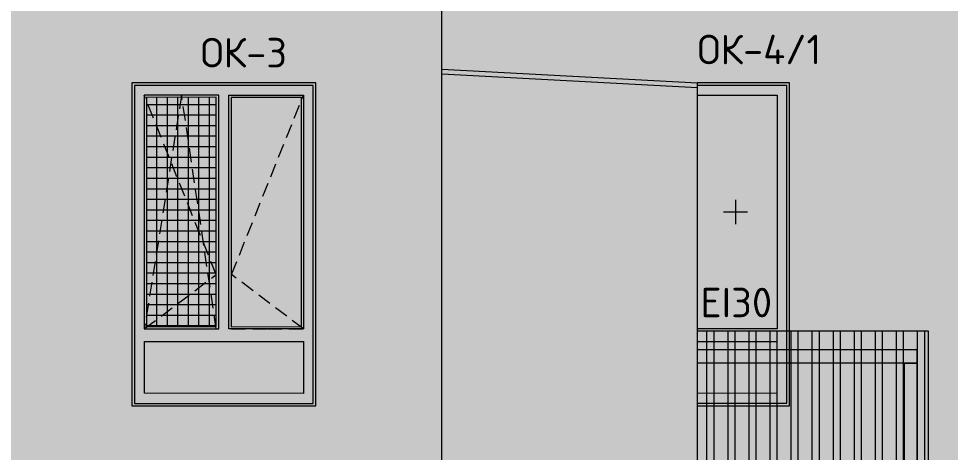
# Model space of a CAD drawing. Header units: millimetres. Extents: x -136099598 to 9192475, y 0 to 779331.
# Drawn here: x 16866 to 23500, y 289123 to 292210 of the extents above; entities that cross this region are included whole.
import ezdxf

# ---------------------------------------------------------------- set-up
doc = ezdxf.new("R2010")
doc.units = ezdxf.units.MM
doc.header["$MEASUREMENT"] = 0
doc.linetypes.add('ADSK_Штриховая_ш2 п1', pattern=[3, 2, -1])
doc.layers.get('0').update_dxf_attribs({"color": 250, "lineweight": 9})
for name, color, linetype, lineweight, true_color in [('!_Окно_00_Штрих_Стекло', 7, 'Continuous', 0, 0x737373), ('RAL 000 80 00', 7, 'Continuous', 0, 0xb9b8b6), ('RAL 7016', 7, 'Continuous', 0, 0x383e42), ('RAL 90 10', 7, 'Continuous', 0, 0xf1ece1)]:
    doc.layers.add(name, color=color, linetype=linetype, lineweight=lineweight, true_color=true_color)
for name, color, linetype in [('PDF _0', 7, 'Continuous'), ('PDF _PDF _0', 7, 'Continuous'), ('PDF _Текст', 7, 'Continuous')]:
    doc.layers.add(name, color=color, linetype=linetype)
doc.layers.add('Подвал', color=250, linetype='ADSK_Штриховая_ш2 п1', lineweight=30)
doc.styles.add('PDF ISOCPEUR', font='isocpeur.ttf')

# ---------------------------------------------------------------- blocks, each defined once
blk = doc.blocks.new('A$Cb9b29b39')
at = {"layer": '!_Окно_00_Штрих_Стекло'}
h = blk.add_hatch(color=256, dxfattribs=at)
h.dxf.hatch_style = 1
h.set_gradient(color1=(70, 92, 124), color2=(219, 225, 235), name='CURVED')
h.paths.add_polyline_path([(104.7, 2195.8), (600.8, 2195.8), (600.9, 563.9), (104.9, 563.9)])
h.paths.add_polyline_path([(1207.6, 2196.2), (706.8, 2195.4), (706.9, 563.4), (1207.6, 564.2)])
h.paths.add_polyline_path([(90, 460.5), (1221.5, 458.4), (1221.1, 88.8), (89.6, 90.8)])
at = {"layer": 'PDF _PDF _0', "lineweight": 0, "true_color": 0x636466}
h = blk.add_hatch(dxfattribs=at)
h.set_pattern_fill('ANSI37', color=251, scale=600, angle=135)
h.paths.add_polyline_path([(600.8, 564.4), (600.8, 2196.8), (105, 2195.8), (105, 563.4)])
at = {"layer": 'RAL 7016'}
h = blk.add_hatch(color=256, dxfattribs=at)
h.dxf.hatch_style = 1
h.paths.add_polyline_path([(1311.5, 2300.8), (0, 2300.8), (0, 0), (1311.5, 0)])
h.paths.add_polyline_path([(706.6, 2195.8), (1207.4, 2196.5), (1207.9, 564.1), (707.1, 563.4)], flags=16)
h.paths.add_polyline_path([(600.8, 2196.5), (600.8, 564.2), (105.1, 563.6), (105, 2195.9)], flags=16)
h.paths.add_polyline_path([(1221.5, 458.4), (1221.5, 88.8), (90, 90.8), (90, 460.5)], flags=16)
at = {"layer": 'PDF _0', "linetype": 'ADSK_Штриховая_ш2 п1', "lineweight": 0, "ltscale": 50}
for points in [[(600.8, 548.4), (354.9, 2212.8), (88.9, 548.4), (600.8, 935), (88.9, 2212.8)], [(710.7, 548.4), (969.2, 548.4), (1222.6, 548.4), (710.7, 935), (1222.6, 2212.8)]]:
    blk.add_lwpolyline(points, dxfattribs=at)
at = {"layer": 'PDF _PDF _0', "lineweight": 0}
for points in [[(0, 0), (1311.5, 0), (1311.5, 2300.8), (0, 2300.8)], [(20, 18), (1291.5, 18), (1291.5, 2280.8), (20, 2280.8)], [(88.9, 548.4), (620.8, 548.4), (620.8, 2212.8), (88.9, 2212.8)], [(105, 563.4), (600.8, 564.4), (600.8, 2196.8), (105, 2195.8)], [(1222.6, 548.4), (690.7, 548.4), (690.7, 2212.8), (1222.6, 2212.8)], [(706.8, 563.4), (1207.6, 564.2), (1207.6, 2196.6), (706.8, 2195.8)], [(1221.5, 87.8), (90, 91.8), (90, 459.4), (1221.5, 459.4)]]:
    blk.add_lwpolyline(points, close=True, dxfattribs=at)
at = {"layer": 'PDF _Текст', "lineweight": 0, "insert": (489.5, 2409), "char_height": 209.99, "attachment_point": 7, "style": 'PDF ISOCPEUR'}
blk.add_mtext('ОК-3', dxfattribs=at)
blk = doc.blocks.new('A$Cc0c40bd7')
at = {"layer": '!_Окно_00_Штрих_Стекло'}
h = blk.add_hatch(color=256, dxfattribs=at)
h.dxf.hatch_style = 1
h.set_gradient(color1=(70, 92, 124), color2=(219, 225, 235), name='CURVED')
h.paths.add_polyline_path([(-636.5, 2192.8), (-635.8, 2192.8), (-637.3, 528.4), (-636.5, 528.4)])
h.paths.add_polyline_path([(-68.9, 2193), (-636.5, 2192.3), (-636.5, 528.4), (-68.9, 528.2)])
h.paths.add_polyline_path([(-636.3, 440.5), (-69.8, 438.4), (-70.2, 69), (-636.8, 71)])
at = {"layer": 'RAL 7016'}
h = blk.add_hatch(color=256, dxfattribs=at)
h.dxf.hatch_style = 1
h.paths.add_polyline_path([(20, 2280.8), (-636.5, 2280.8), (-636.5, -20), (20, -20)])
h.paths.add_polyline_path([(-635.7, 2192.4), (-68.1, 2192.8), (-69.7, 528.4), (-637.3, 528.1)])
h.paths.add_polyline_path([(-636.6, 2192.8), (-636.5, 528.4), (-636.5, 528.4), (-636.5, 2192.8)], flags=17)
h.paths.add_polyline_path([(-70, 439.1), (-70, 69.6), (-636.5, 71), (-636.6, 440.5)])
at = {"layer": 'PDF _PDF _0', "lineweight": 0}
for p, q in [((-364.9, 1446.8), (-364.9, 1274.4)), ((-451.1, 1360.6), (-278.6, 1360.6))]:
    blk.add_line(p, q, dxfattribs=at)
for points in [[(-636.5, -20), (20, -20), (20, 2280.8), (-636.5, 2280.8)], [(-636.5, 0), (0, 0), (0, 2260.8), (-636.5, 2260.8)], [(-636.5, 2192.8), (-68.9, 2192.8), (-68.9, 528.4), (-636.5, 528.4)], [(-636.5, 439.4), (-70, 439.4), (-70, 68), (-636.5, 69.6)]]:
    blk.add_lwpolyline(points, dxfattribs=at)
at = {"layer": 'PDF _Текст', "lineweight": 0, "insert": (-636.5, 2411.8, -0.9), "char_height": 209.99, "attachment_point": 7, "style": 'PDF ISOCPEUR'}
blk.add_mtext('ОК-4/1', dxfattribs=at)
at = {"layer": 'PDF _Текст', "color": 1, "lineweight": 0, "insert": (-614.6, 610.9), "char_height": 209.99, "attachment_point": 7, "style": 'PDF ISOCPEUR'}
blk.add_mtext('EI30', dxfattribs=at)

msp = doc.modelspace()

# ---------------------------------------------------------------- hatches: boundary and pattern name
at = {"layer": 'RAL 000 80 00'}
h = msp.add_hatch(color=256, dxfattribs=at)
h.dxf.hatch_style = 1
h.paths.add_polyline_path([(19878.5, 288553.6), (19878.5, 288427.2), (19878.5, 308452.4), (37748.5, 308454.7), (37748.5, 288167.3), (37748.5, 288553.6)])
at = {"layer": 'RAL 7016', "ltscale": 100, "true_color": 0x383e42, "transparency": 33554687}
h = msp.add_hatch(dxfattribs=at)
h.set_pattern_fill('ANSI32', color=250, scale=400, angle=45)
h.set_pattern_definition([(90, (899716.85, -858.64), (-150, 0), []), (90, (899766.85, -808.64), (-150, 0), [])])
h.paths.add_polyline_path([(23347.1, 289986.7), (21710.9, 289988.7), (21698.5, 288135.2), (23334.7, 288135.9)])
at = {"layer": 'RAL 90 10', "ltscale": 100, "transparency": 33554687}
h = msp.add_hatch(color=256, dxfattribs=at)
h.dxf.hatch_style = 1
h.paths.add_polyline_path([(19878.4, 308453.6), (9848.5, 308453.6), (9848.3, 288553.6), (19878.7, 288553.6)])

# ---------------------------------------------------------------- linework, layer by layer
at = {"ltscale": 150}
msp.add_line((19878.5, 287285.1), (19878.5, 308553.5), dxfattribs=at)
at = {"color": 18, "ltscale": 150, "true_color": 0x000000}
for p, q in [((19878.5, 291850.8), (21698.5, 291754.4)), ((19878.5, 291817.2), (21698.5, 291720.8)), ((21698.5, 285753.5, 0.8), (21698.5, 291754.4))]:
    msp.add_line(p, q, dxfattribs=at)
at = {"ltscale": 150}
for points, elevation in [([(23340.9, 288135.2), (21698.5, 288135.2), (21698.5, 289987.3), (23340.9, 289987.4)], 0), ([(23174.2, 289758.3), (23260.7, 289758.3), (23261.2, 287610.4), (23174.7, 287610.4)], 0.5)]:
    msp.add_lwpolyline(points, close=True, dxfattribs=dict(at, elevation=elevation))
at = {"color": 18, "ltscale": 150, "true_color": 0x000000, "elevation": 0.5}
msp.add_lwpolyline([(23260.7, 289758.3), (21698.5, 289758.3), (21698.5, 289854), (23260.7, 289854)], close=True, dxfattribs=at)

# ---------------------------------------------------------------- block references
at = {"color": 18, "ltscale": 150, "true_color": 0x000000}
msp.add_blockref('A$Cc0c40bd7', (22335, 289473.6), dxfattribs=at)
at = {"layer": 'Подвал', "ltscale": 150}
msp.add_blockref('A$Cb9b29b39', (17671.5, 289453.6), dxfattribs=at)

doc.saveas('drawing.dxf')
